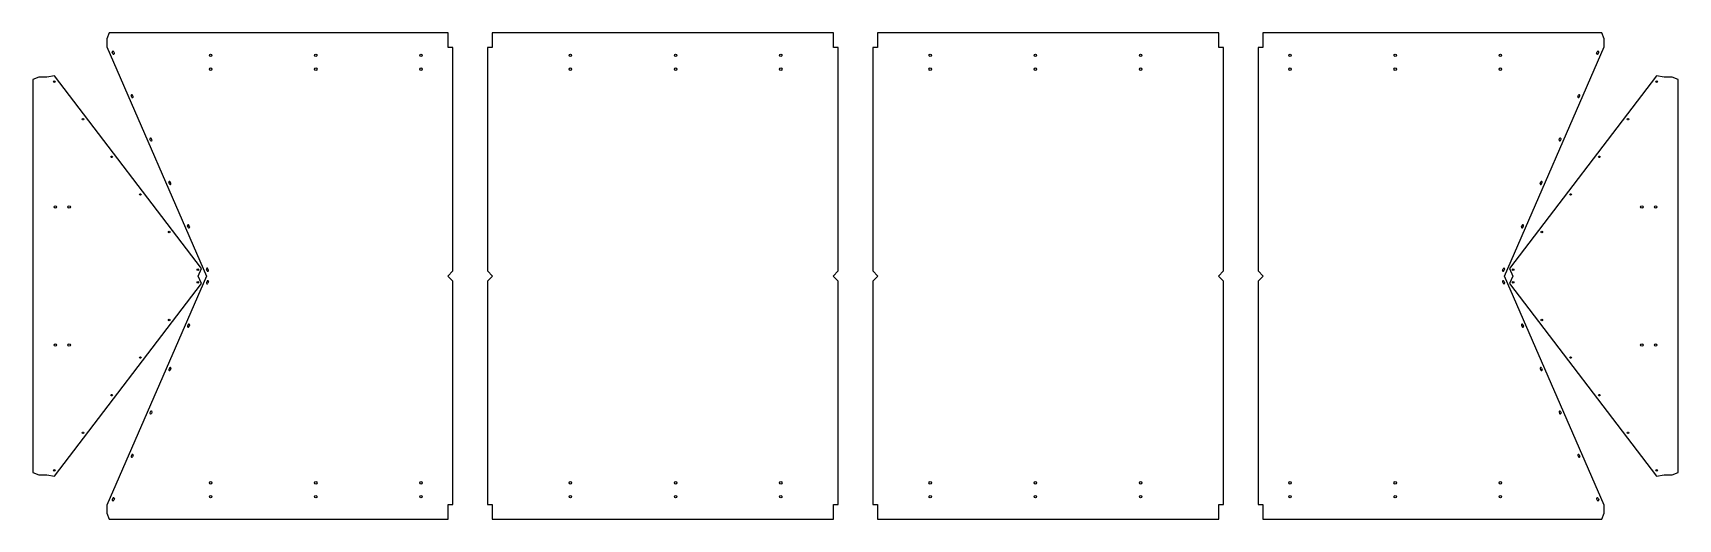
# Model space of a CAD drawing. Header units: millimetres. Extents: x -214 to 4548, y -704 to 704.
import ezdxf

# ---------------------------------------------------------------- set-up
doc = ezdxf.new("R2010")
doc.units = ezdxf.units.MM

msp = doc.modelspace()

# ---------------------------------------------------------------- linework, layer by layer
for p, q in [((6, 703.9568), (0, 686.9568)), ((0, 686.9568), (0, 663.9568)), ((987.5, 703.9568), (6, 703.9568)), ((987.5, 661.9568), (987.5, 703.9568)), ((1115.5, 703.9568), (1115.5, 661.9568)), ((2103, 703.9568), (1115.5, 703.9568)), ((2103, 661.9568), (2103, 703.9568)), ((2231, 703.9568), (2231, 661.9568)), ((3218.5, 703.9568), (2231, 703.9568)), ((3218.5, 661.9568), (3218.5, 703.9568)), ((3346.5, 703.9568), (3346.5, 661.9568)), ((4328, 703.9568), (3346.5, 703.9568)), ((4334, 686.9568), (4328, 703.9568)), ((4334, 663.9568), (4334, 686.9568)), ((0, 663.9568), (287.6792, 0)), ((17.2392, 643.6628), (15.4502, 647.7918)), ((21.3683, 645.4518), (19.5792, 649.5809)), ((1001.5, 661.9568), (987.5, 661.9568)), ((1001.5, 15), (1001.5, 661.9568)), ((1115.5, 661.9568), (1101.5, 661.9568)), ((1101.5, 661.9568), (1101.5, 15)), ((2117, 661.9568), (2103, 661.9568)), ((2117, 15), (2117, 661.9568)), ((2231, 661.9568), (2217, 661.9568)), ((2217, 661.9568), (2217, 15)), ((3232.5, 661.9568), (3218.5, 661.9568)), ((3232.5, 15), (3232.5, 661.9568)), ((3346.5, 661.9568), (3332.5, 661.9568)), ((3332.5, 661.9568), (3332.5, 15)), ((4046.3208, 0), (4334, 663.9568)), ((4312.6317, 645.4518), (4314.4208, 649.5809)), ((4316.7608, 643.6628), (4318.5498, 647.7918)), ((-197.4541, 575.3535), (-214.4541, 569.3535)), ((-174.4541, 575.3535), (-197.4541, 575.3535)), ((-152.2825, 579.2629), (-174.4541, 575.3535)), ((273.2962, 21.2755), (-152.2825, 579.2629)), ((4486.2825, 579.2629), (4060.7038, 21.2755)), ((4508.4541, 575.3535), (4486.2825, 579.2629)), ((4531.4541, 575.3535), (4508.4541, 575.3535)), ((4548.4541, 569.3535), (4531.4541, 575.3535)), ((-214.4541, 569.3535), (-214.4541, -569.3535)), ((4548.4541, -569.3535), (4548.4541, 569.3535)), ((71.7058, 517.9552), (69.9167, 522.0843)), ((75.8349, 519.7442), (74.0458, 523.8733)), ((4258.1651, 519.7442), (4259.9542, 523.8733)), ((4262.2942, 517.9552), (4264.0833, 522.0843)), ((126.1724, 392.2476), (124.3833, 396.3767)), ((130.3014, 394.0367), (128.5124, 398.1658)), ((4203.6986, 394.0367), (4205.4876, 398.1658)), ((4207.8276, 392.2476), (4209.6167, 396.3767)), ((180.6389, 266.5401), (178.8499, 270.6691)), ((184.768, 268.3291), (182.979, 272.4582)), ((4149.232, 268.3291), (4151.021, 272.4582)), ((4153.3611, 266.5401), (4155.1501, 270.6691)), ((235.1055, 140.8325), (233.3165, 144.9616)), ((239.2346, 142.6215), (237.4455, 146.7506)), ((4094.7654, 142.6215), (4096.5545, 146.7506)), ((4098.8945, 140.8325), (4100.6835, 144.9616)), ((287.6792, 0), (0, -663.9568)), ((264.3698, 0), (273.2962, 21.2755)), ((273.2962, -21.2755), (264.3698, 0)), ((289.5721, 15.1249), (287.783, 19.254)), ((293.7012, 16.914), (291.9121, 21.0431)), ((986.5, 0), (1001.5, 15)), ((1001.5, -15), (986.5, 0)), ((1101.5, 15), (1116.5, 0)), ((1116.5, 0), (1101.5, -15)), ((2102, 0), (2117, 15)), ((2117, -15), (2102, 0)), ((2217, 15), (2232, 0)), ((2232, 0), (2217, -15)), ((3217.5, 0), (3232.5, 15)), ((3232.5, -15), (3217.5, 0)), ((3332.5, 15), (3347.5, 0)), ((3347.5, 0), (3332.5, -15)), ((4040.2988, 16.914), (4042.0879, 21.0431)), ((4044.4279, 15.1249), (4046.217, 19.254)), ((4334, -663.9568), (4046.3208, 0)), ((4060.7038, 21.2755), (4069.6302, 0)), ((4069.6302, 0), (4060.7038, -21.2755)), ((-152.2825, -579.2629), (273.2962, -21.2755)), ((289.5721, -15.1249), (287.783, -19.254)), ((293.7012, -16.914), (291.9121, -21.0431)), ((1001.5, -661.9568), (1001.5, -15)), ((1101.5, -15), (1101.5, -661.9568)), ((2117, -661.9568), (2117, -15)), ((2217, -15), (2217, -661.9568)), ((3232.5, -661.9568), (3232.5, -15)), ((3332.5, -15), (3332.5, -661.9568)), ((4040.2988, -16.914), (4042.0879, -21.0431)), ((4044.4279, -15.1249), (4046.217, -19.254)), ((4060.7038, -21.2755), (4486.2825, -579.2629)), ((235.1055, -140.8325), (233.3165, -144.9616)), ((239.2346, -142.6215), (237.4455, -146.7506)), ((4094.7654, -142.6215), (4096.5545, -146.7506)), ((4098.8945, -140.8325), (4100.6835, -144.9616)), ((180.6389, -266.5401), (178.8499, -270.6691)), ((184.768, -268.3291), (182.979, -272.4582)), ((4149.232, -268.3291), (4151.021, -272.4582)), ((4153.3611, -266.5401), (4155.1501, -270.6691)), ((126.1724, -392.2476), (124.3833, -396.3767)), ((130.3014, -394.0367), (128.5124, -398.1658)), ((4203.6986, -394.0367), (4205.4876, -398.1658)), ((4207.8276, -392.2476), (4209.6167, -396.3767)), ((71.7058, -517.9552), (69.9167, -522.0843)), ((75.8349, -519.7442), (74.0458, -523.8733)), ((4258.1651, -519.7442), (4259.9542, -523.8733)), ((4262.2942, -517.9552), (4264.0833, -522.0843)), ((-214.4541, -569.3535), (-197.4541, -575.3535)), ((4531.4541, -575.3535), (4548.4541, -569.3535)), ((-197.4541, -575.3535), (-174.4541, -575.3535)), ((-174.4541, -575.3535), (-152.2825, -579.2629)), ((4486.2825, -579.2629), (4508.4541, -575.3535)), ((4508.4541, -575.3535), (4531.4541, -575.3535)), ((0, -663.9568), (0, -686.9568)), ((17.2392, -643.6628), (15.4502, -647.7918)), ((21.3683, -645.4518), (19.5792, -649.5809)), ((987.5, -703.9568), (987.5, -661.9568)), ((987.5, -661.9568), (1001.5, -661.9568)), ((1101.5, -661.9568), (1115.5, -661.9568)), ((1115.5, -661.9568), (1115.5, -703.9568)), ((2103, -703.9568), (2103, -661.9568)), ((2103, -661.9568), (2117, -661.9568)), ((2217, -661.9568), (2231, -661.9568)), ((2231, -661.9568), (2231, -703.9568)), ((3218.5, -703.9568), (3218.5, -661.9568)), ((3218.5, -661.9568), (3232.5, -661.9568)), ((3332.5, -661.9568), (3346.5, -661.9568)), ((3346.5, -661.9568), (3346.5, -703.9568)), ((4312.6317, -645.4518), (4314.4208, -649.5809)), ((4316.7608, -643.6628), (4318.5498, -647.7918)), ((4334, -686.9568), (4334, -663.9568)), ((0, -686.9568), (6, -703.9568)), ((6, -703.9568), (987.5, -703.9568)), ((1115.5, -703.9568), (2103, -703.9568)), ((2231, -703.9568), (3218.5, -703.9568)), ((3346.5, -703.9568), (4328, -703.9568)), ((4328, -703.9568), (4334, -686.9568))]:
    msp.add_line(p, q)
for centre, radius in [((300, 638.9568), 3.5), ((604.5455, 638.9568), 3.5), ((909.0909, 638.9568), 3.5), ((1341.6364, 638.9568), 3.5), ((1646.1818, 638.9568), 3.5), ((1950.7273, 638.9568), 3.5), ((2383.2727, 638.9568), 3.5), ((2687.8182, 638.9568), 3.5), ((2992.3636, 638.9568), 3.5), ((3424.9091, 638.9568), 3.5), ((3729.4545, 638.9568), 3.5), ((4034, 638.9568), 3.5), ((300, 598.9568), 3.5), ((604.5455, 598.9568), 3.5), ((909.0909, 598.9568), 3.5), ((1341.6364, 598.9568), 3.5), ((1646.1818, 598.9568), 3.5), ((1950.7273, 598.9568), 3.5), ((2383.2727, 598.9568), 3.5), ((2687.8182, 598.9568), 3.5), ((2992.3636, 598.9568), 3.5), ((3424.9091, 598.9568), 3.5), ((3729.4545, 598.9568), 3.5), ((4034, 598.9568), 3.5), ((-152.4181, 562.9511), 2.25), ((4486.4181, 562.9511), 2.25), ((-69.3352, 454.0189), 2.25), ((4403.3352, 454.0189), 2.25), ((13.7478, 345.0867), 2.25), ((4320.2522, 345.0867), 2.25), ((96.8307, 236.1545), 2.25), ((4237.1693, 236.1545), 2.25), ((-149.4541, 200), 3.5), ((-109.4541, 200), 3.5), ((4443.4541, 200), 3.5), ((4483.4541, 200), 3.5), ((179.9136, 127.2223), 2.25), ((4154.0864, 127.2223), 2.25), ((262.9966, 18.2901), 2.25), ((4071.0034, 18.2901), 2.25), ((262.9966, -18.2901), 2.25), ((4071.0034, -18.2901), 2.25), ((179.9136, -127.2223), 2.25), ((4154.0864, -127.2223), 2.25), ((-149.4541, -200), 3.5), ((-109.4541, -200), 3.5), ((96.8307, -236.1545), 2.25), ((4237.1693, -236.1545), 2.25), ((4443.4541, -200), 3.5), ((4483.4541, -200), 3.5), ((13.7478, -345.0867), 2.25), ((4320.2522, -345.0867), 2.25), ((-69.3352, -454.0189), 2.25), ((4403.3352, -454.0189), 2.25), ((-152.4181, -562.9511), 2.25), ((4486.4181, -562.9511), 2.25), ((300, -598.9568), 3.5), ((604.5455, -598.9568), 3.5), ((909.0909, -598.9568), 3.5), ((1341.6364, -598.9568), 3.5), ((1646.1818, -598.9568), 3.5), ((1950.7273, -598.9568), 3.5), ((2383.2727, -598.9568), 3.5), ((2687.8182, -598.9568), 3.5), ((2992.3636, -598.9568), 3.5), ((3424.9091, -598.9568), 3.5), ((3729.4545, -598.9568), 3.5), ((4034, -598.9568), 3.5), ((300, -638.9568), 3.5), ((604.5455, -638.9568), 3.5), ((909.0909, -638.9568), 3.5), ((1341.6364, -638.9568), 3.5), ((1646.1818, -638.9568), 3.5), ((1950.7273, -638.9568), 3.5), ((2383.2727, -638.9568), 3.5), ((2687.8182, -638.9568), 3.5), ((2992.3636, -638.9568), 3.5), ((3424.9091, -638.9568), 3.5), ((3729.4545, -638.9568), 3.5), ((4034, -638.9568), 3.5)]:
    msp.add_circle(centre, radius)
for centre, start, end in [((17.5147, 648.6864), 23.4261, 203.4261), ((19.3037, 644.5573), 203.4261, 23.4261), ((4314.6963, 644.5573), 156.5739, 336.5739), ((4316.4853, 648.6864), 336.5739, 156.5739), ((71.9813, 522.9788), 23.4261, 203.4261), ((4262.0187, 522.9788), 336.5739, 156.5739), ((73.7703, 518.8497), 203.4261, 23.4261), ((4260.2297, 518.8497), 156.5739, 336.5739), ((126.4478, 397.2712), 23.4261, 203.4261), ((128.2369, 393.1422), 203.4261, 23.4261), ((4205.7631, 393.1422), 156.5739, 336.5739), ((4207.5522, 397.2712), 336.5739, 156.5739), ((180.9144, 271.5637), 23.4261, 203.4261), ((182.7035, 267.4346), 203.4261, 23.4261), ((4151.2965, 267.4346), 156.5739, 336.5739), ((4153.0856, 271.5637), 336.5739, 156.5739), ((235.381, 145.8561), 23.4261, 203.4261), ((4098.619, 145.8561), 336.5739, 156.5739), ((237.17, 141.727), 203.4261, 23.4261), ((4096.83, 141.727), 156.5739, 336.5739), ((289.8476, 20.1485), 23.4261, 203.4261), ((291.6366, 16.0195), 203.4261, 23.4261), ((4042.3634, 16.0195), 156.5739, 336.5739), ((4044.1524, 20.1485), 336.5739, 156.5739), ((289.8476, -20.1485), 156.5739, 336.5739), ((291.6366, -16.0195), 336.5739, 156.5739), ((4042.3634, -16.0195), 23.4261, 203.4261), ((4044.1524, -20.1485), 203.4261, 23.4261), ((237.17, -141.727), 336.5739, 156.5739), ((4096.83, -141.727), 23.4261, 203.4261), ((235.381, -145.8561), 156.5739, 336.5739), ((4098.619, -145.8561), 203.4261, 23.4261), ((180.9144, -271.5637), 156.5739, 336.5739), ((182.7035, -267.4346), 336.5739, 156.5739), ((4151.2965, -267.4346), 23.4261, 203.4261), ((4153.0856, -271.5637), 203.4261, 23.4261), ((126.4478, -397.2712), 156.5739, 336.5739), ((128.2369, -393.1422), 336.5739, 156.5739), ((4205.7631, -393.1422), 23.4261, 203.4261), ((4207.5522, -397.2712), 203.4261, 23.4261), ((71.9813, -522.9788), 156.5739, 336.5739), ((73.7703, -518.8497), 336.5739, 156.5739), ((4260.2297, -518.8497), 23.4261, 203.4261), ((4262.0187, -522.9788), 203.4261, 23.4261), ((17.5147, -648.6864), 156.5739, 336.5739), ((19.3037, -644.5573), 336.5739, 156.5739), ((4314.6963, -644.5573), 23.4261, 203.4261), ((4316.4853, -648.6864), 203.4261, 23.4261)]:
    msp.add_arc(centre, 2.25, start, end)

doc.saveas('drawing.dxf')
